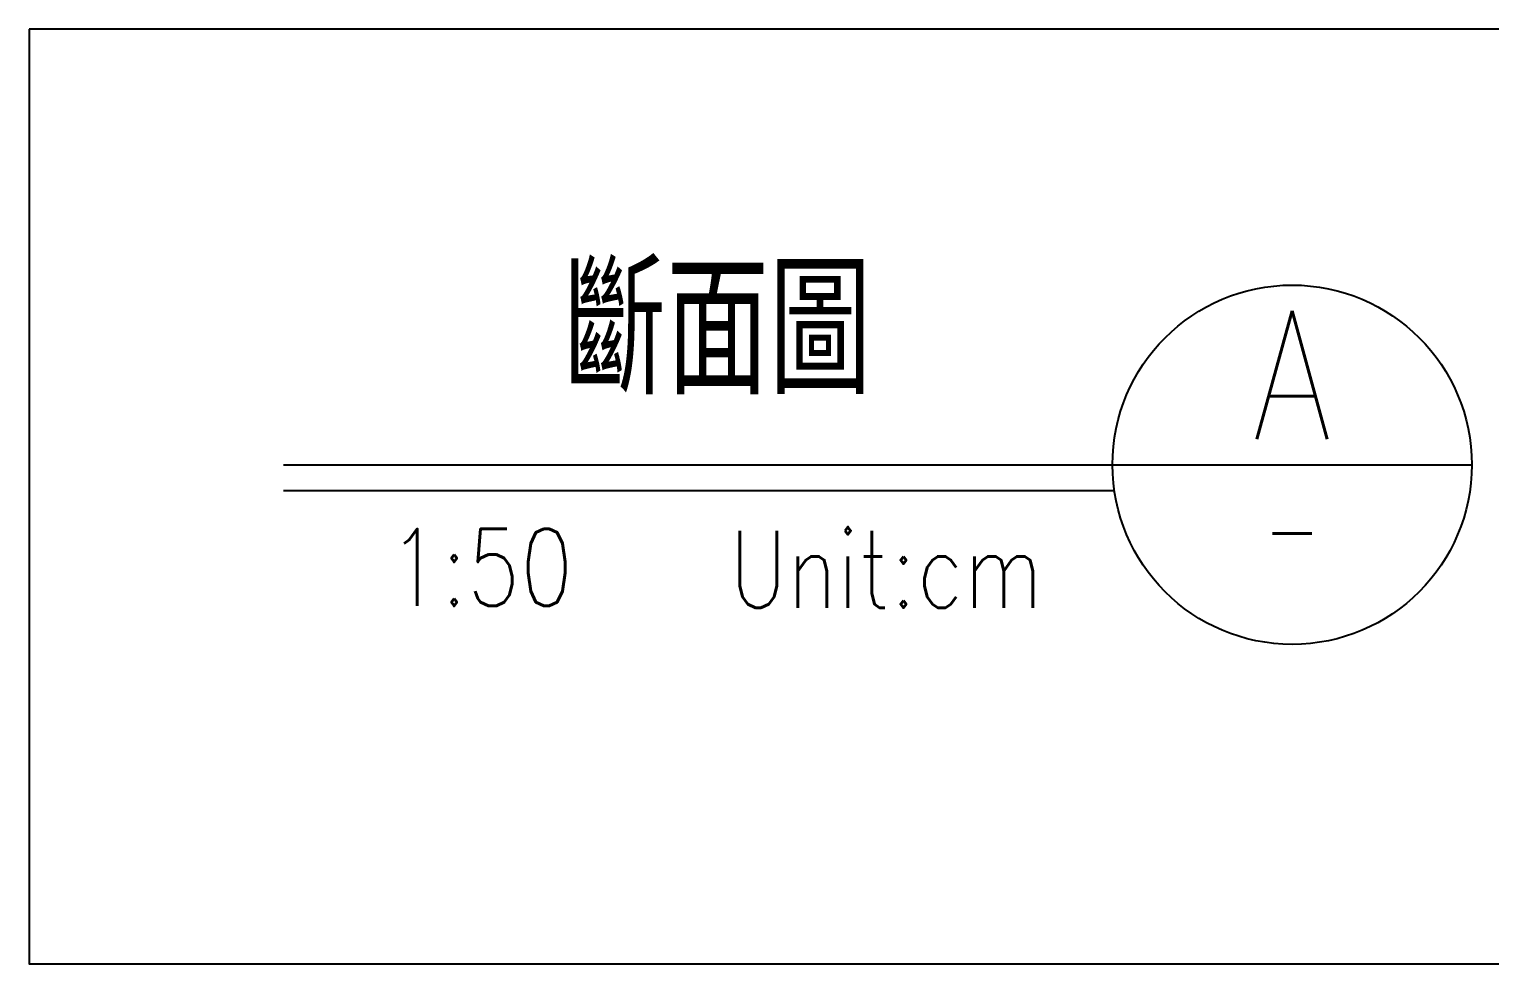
# Model space of a CAD drawing. Extents: x -4754 to 8167, y -19960 to 3942.
# Drawn here: x -4251.6 to -3967, y -640.2 to -458.1 of the extents above; entities that cross this region are included whole.
import ezdxf
from ezdxf.enums import TextEntityAlignment as Align

# ---------------------------------------------------------------- set-up
doc = ezdxf.new("R2010")
doc.units = 0
doc.header["$LTSCALE"] = 3
doc.layers.get('0').update_dxf_attribs({"linetype": 'CONTINUOUS'})
doc.styles.get("Standard").update_dxf_attribs({"font": 'ROMANS.shx', "width": 0.8, "bigfont": 'chineset.shx'})

# ---------------------------------------------------------------- blocks, each defined once
blk = doc.blocks.new('SITU_SLAB_TITLE')
at = {"color": 3, "linetype": 'Continuous'}
for p, q in [((-80.76, 0), (80.76, 0)), ((80.76, 0), (150.76, 0))]:
    blk.add_line(p, q, dxfattribs=at)
at = {"color": 1, "linetype": 'Continuous'}
blk.add_line((-80.76, -5), (81.12, -5), dxfattribs=at)
at = {"color": 4, "linetype": 'Continuous'}
blk.add_circle((115.76, 0), 35, dxfattribs=at)
at = {"color": 3, "linetype": 'Continuous', "width": 0.8}
blk.add_attdef('斷面圖', text='', height=25, dxfattribs=at).set_placement((3.81, 27.5), align=Align.MIDDLE)
blk.add_attdef('A', text='', height=25, dxfattribs=at).set_placement((115.76, 5), align=Align.CENTER)
at = {"color": 1, "linetype": 'Continuous', "width": 0.8}
blk.add_attdef('HB2002', text='', height=12.5, dxfattribs=at).set_placement((115.76, -12.5), align=Align.MIDDLE)
at = {"color": 2, "linetype": 'Continuous', "width": 0.8}
for tag, p in [('1:50', (-42.38, -20)), ('UNIT::CM', (36.67, -20))]:
    blk.add_attdef(tag, text='', height=15, dxfattribs=at).set_placement(p, align=Align.MIDDLE)

msp = doc.modelspace()

# ---------------------------------------------------------------- linework, layer by layer
at = {"linetype": 'Continuous'}
msp.add_lwpolyline([(-4251.563, -458.148), (-4251.563, -640.236), (-2940.423, -640.236), (-2940.423, -458.148)], close=True, dxfattribs=at)

# ---------------------------------------------------------------- block references
at = {"color": 7, "linetype": 'Continuous'}
msp.add_blockref('SITU_SLAB_TITLE', (-4121.241, -543), dxfattribs=at).add_auto_attribs({'A': 'A', 'HB2002': '-', '斷面圖': '斷面圖', '1:50': '1:50', 'UNIT::CM': 'Unit:cm'})

doc.saveas('drawing.dxf')
